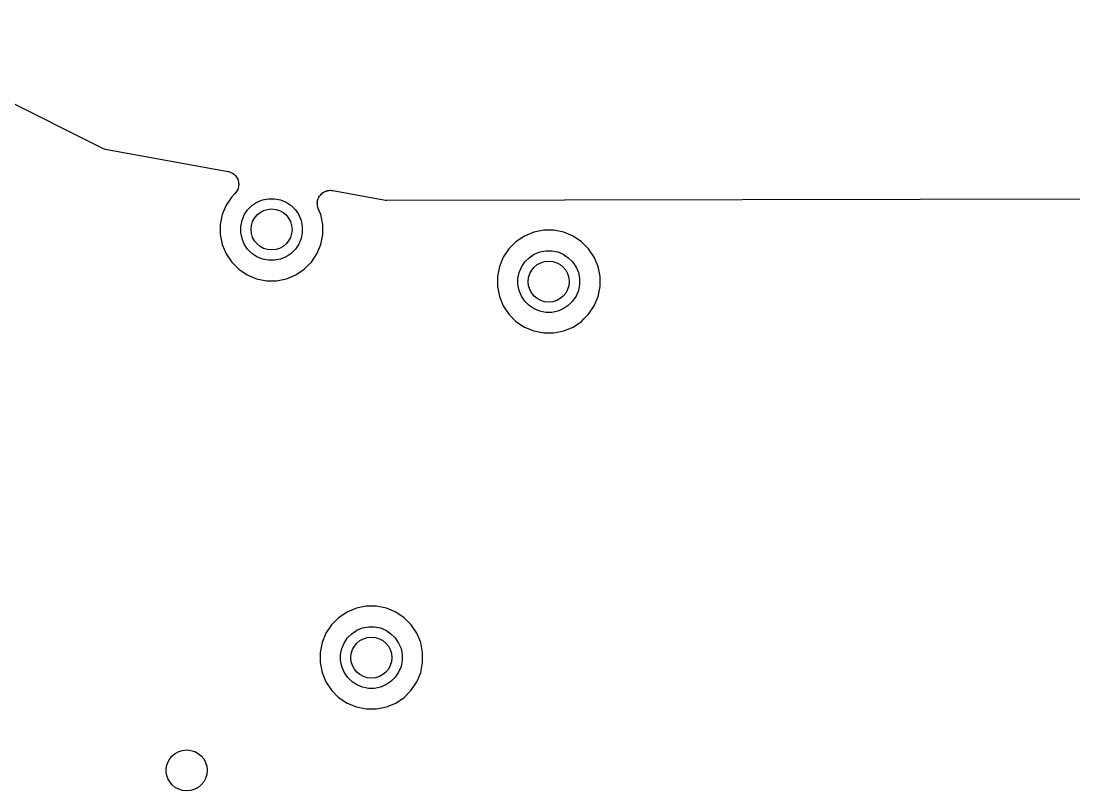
# Model space of a CAD drawing. Extents: x 76.5 to 170.9, y -170.6 to -83.1.
# Drawn here: x 112.71 to 122.97, y -155.61 to -148.1 of the extents above; entities that cross this region are included whole.
import ezdxf

# ---------------------------------------------------------------- set-up
doc = ezdxf.new("R2010")
doc.units = 0
doc.header["$MEASUREMENT"] = 0
doc.layers.add('BLACK', color=7, linetype='CONTINUOUS')

msp = doc.modelspace()

# ---------------------------------------------------------------- linework, layer by layer
at = {"layer": 'BLACK', "linetype": 'CONTINUOUS'}
for p, q in [((111.023, -148.1), (113.51, -149.343)), ((113.51, -149.343), (113.527, -149.349)), ((113.527, -149.349), (114.726, -149.567)), ((114.726, -149.567), (114.728, -149.567)), ((114.728, -149.567), (114.728, -149.567)), ((114.728, -149.567), (114.729, -149.568)), ((114.729, -149.568), (114.74, -149.571)), ((114.74, -149.571), (114.751, -149.574)), ((114.751, -149.574), (114.752, -149.575)), ((114.752, -149.575), (114.753, -149.575)), ((114.753, -149.575), (114.763, -149.581)), ((114.763, -149.581), (114.773, -149.586)), ((114.773, -149.586), (114.774, -149.586)), ((114.774, -149.586), (114.775, -149.587)), ((114.775, -149.587), (114.784, -149.594)), ((114.784, -149.594), (114.793, -149.602)), ((114.793, -149.602), (114.793, -149.602)), ((114.793, -149.602), (114.794, -149.603)), ((114.794, -149.603), (114.801, -149.612)), ((114.801, -149.612), (114.808, -149.621)), ((114.808, -149.621), (114.809, -149.621)), ((114.809, -149.621), (114.809, -149.622)), ((114.809, -149.622), (114.815, -149.632)), ((114.815, -149.632), (114.82, -149.642)), ((114.82, -149.642), (114.82, -149.643)), ((114.82, -149.643), (114.821, -149.644)), ((114.821, -149.644), (114.824, -149.655)), ((114.82, -149.741), (114.815, -149.751)), ((114.821, -149.74), (114.82, -149.741)), ((114.824, -149.728), (114.821, -149.739)), ((114.821, -149.739), (114.821, -149.74)), ((114.824, -149.655), (114.828, -149.666)), ((114.828, -149.717), (114.824, -149.728)), ((114.828, -149.666), (114.828, -149.667)), ((114.828, -149.667), (114.828, -149.668)), ((114.828, -149.668), (114.829, -149.679)), ((114.829, -149.704), (114.828, -149.715)), ((114.828, -149.715), (114.828, -149.716)), ((114.828, -149.716), (114.828, -149.717)), ((114.829, -149.679), (114.83, -149.691)), ((114.83, -149.692), (114.829, -149.704)), ((114.83, -149.691), (114.83, -149.692)), ((114.83, -149.692), (114.83, -149.692)), ((114.762, -149.813), (114.707, -149.895)), ((114.793, -149.782), (114.762, -149.813)), ((114.794, -149.781), (114.793, -149.782)), ((114.801, -149.771), (114.794, -149.781)), ((114.794, -149.781), (114.794, -149.781)), ((114.809, -149.762), (114.801, -149.771)), ((114.81, -149.761), (114.809, -149.762)), ((114.809, -149.762), (114.809, -149.762)), ((114.815, -149.751), (114.81, -149.761)), ((115.008, -149.866), (115.063, -149.843)), ((115.063, -149.843), (115.121, -149.832)), ((115.121, -149.832), (115.18, -149.832)), ((115.18, -149.832), (115.238, -149.843)), ((115.238, -149.843), (115.292, -149.866)), ((115.599, -149.851), (115.602, -149.841)), ((115.599, -149.852), (115.599, -149.851)), ((115.602, -149.841), (115.606, -149.83)), ((115.606, -149.829), (115.607, -149.828)), ((115.606, -149.83), (115.606, -149.829)), ((115.607, -149.828), (115.612, -149.818)), ((115.612, -149.818), (115.617, -149.808)), ((115.617, -149.808), (115.618, -149.807)), ((115.618, -149.806), (115.626, -149.797)), ((115.618, -149.807), (115.618, -149.806)), ((115.626, -149.797), (115.633, -149.789)), ((115.633, -149.789), (115.634, -149.788)), ((115.634, -149.787), (115.643, -149.78)), ((115.634, -149.788), (115.634, -149.787)), ((115.643, -149.78), (115.651, -149.773)), ((115.651, -149.773), (115.653, -149.772)), ((115.653, -149.772), (115.654, -149.771)), ((115.654, -149.771), (115.663, -149.766)), ((115.663, -149.766), (115.673, -149.761)), ((115.673, -149.761), (115.674, -149.76)), ((115.674, -149.76), (115.676, -149.76)), ((115.676, -149.76), (115.686, -149.757)), ((115.686, -149.757), (115.697, -149.753)), ((115.697, -149.753), (115.698, -149.753)), ((115.698, -149.753), (115.699, -149.753)), ((115.699, -149.753), (115.71, -149.752)), ((115.71, -149.752), (115.721, -149.75)), ((115.721, -149.75), (115.723, -149.75)), ((115.723, -149.75), (115.724, -149.75)), ((115.724, -149.75), (115.735, -149.751)), ((115.735, -149.751), (115.746, -149.752)), ((115.746, -149.752), (116.262, -149.846)), ((116.262, -149.846), (116.274, -149.847)), ((116.274, -149.847), (137.595, -149.806)), ((114.707, -149.895), (114.669, -149.986)), ((114.884, -149.99), (114.917, -149.94)), ((114.917, -149.94), (114.959, -149.899)), ((114.959, -149.899), (115.008, -149.866)), ((115.292, -149.866), (115.341, -149.899)), ((115.341, -149.899), (115.383, -149.94)), ((115.383, -149.94), (115.416, -149.99)), ((115.596, -149.876), (115.598, -149.865)), ((115.597, -149.877), (115.596, -149.876)), ((115.596, -149.878), (115.597, -149.877)), ((115.598, -149.889), (115.596, -149.878)), ((115.598, -149.865), (115.599, -149.854)), ((115.599, -149.9), (115.598, -149.889)), ((115.599, -149.854), (115.599, -149.852)), ((115.599, -149.902), (115.599, -149.9)), ((115.599, -149.903), (115.599, -149.902)), ((115.602, -149.914), (115.599, -149.903)), ((115.605, -149.924), (115.602, -149.914)), ((115.606, -149.926), (115.605, -149.924)), ((115.631, -149.986), (115.606, -149.926)), ((114.669, -149.986), (114.65, -150.082)), ((114.85, -150.102), (114.862, -150.044)), ((114.862, -150.044), (114.884, -149.99)), ((115.416, -149.99), (115.439, -150.044)), ((115.439, -150.044), (115.45, -150.102)), ((115.65, -150.082), (115.631, -149.986)), ((114.65, -150.082), (114.65, -150.181)), ((114.85, -150.161), (114.85, -150.102)), ((115.45, -150.102), (115.45, -150.161)), ((115.65, -150.181), (115.65, -150.082)), ((117.706, -150.159), (117.615, -150.197)), ((117.803, -150.14), (117.706, -150.159)), ((117.901, -150.14), (117.803, -150.14)), ((117.998, -150.159), (117.901, -150.14)), ((118.089, -150.197), (117.998, -150.159)), ((114.65, -150.181), (114.669, -150.278)), ((114.862, -150.219), (114.85, -150.161)), ((114.884, -150.274), (114.862, -150.219)), ((115.439, -150.219), (115.416, -150.274)), ((115.45, -150.161), (115.439, -150.219)), ((115.631, -150.278), (115.65, -150.181)), ((117.533, -150.251), (117.464, -150.321)), ((117.615, -150.197), (117.533, -150.251)), ((118.171, -150.251), (118.089, -150.197)), ((118.24, -150.321), (118.171, -150.251)), ((114.669, -150.278), (114.707, -150.369)), ((114.917, -150.323), (114.884, -150.274)), ((114.959, -150.365), (114.917, -150.323)), ((115.383, -150.323), (115.341, -150.365)), ((115.416, -150.274), (115.383, -150.323)), ((115.593, -150.369), (115.631, -150.278)), ((117.464, -150.321), (117.409, -150.403)), ((117.71, -150.374), (117.765, -150.351)), ((117.765, -150.351), (117.823, -150.34)), ((117.823, -150.34), (117.882, -150.34)), ((117.882, -150.34), (117.94, -150.351)), ((117.94, -150.351), (117.994, -150.374)), ((118.295, -150.403), (118.24, -150.321)), ((114.707, -150.369), (114.762, -150.45)), ((114.762, -150.45), (114.831, -150.52)), ((115.008, -150.398), (114.959, -150.365)), ((115.063, -150.42), (115.008, -150.398)), ((115.121, -150.432), (115.063, -150.42)), ((115.18, -150.432), (115.121, -150.432)), ((115.238, -150.42), (115.18, -150.432)), ((115.292, -150.398), (115.238, -150.42)), ((115.341, -150.365), (115.292, -150.398)), ((115.501, -150.488), (115.538, -150.45)), ((115.538, -150.45), (115.593, -150.369)), ((117.409, -150.403), (117.371, -150.494)), ((117.586, -150.498), (117.619, -150.448)), ((117.619, -150.448), (117.661, -150.407)), ((117.661, -150.407), (117.71, -150.374)), ((117.994, -150.374), (118.043, -150.407)), ((118.043, -150.407), (118.085, -150.448)), ((118.085, -150.448), (118.118, -150.498)), ((118.333, -150.494), (118.295, -150.403)), ((114.831, -150.52), (114.913, -150.575)), ((115.387, -150.575), (115.469, -150.52)), ((115.469, -150.52), (115.501, -150.488)), ((115.501, -150.488), (115.501, -150.488)), ((117.371, -150.494), (117.352, -150.59)), ((117.552, -150.61), (117.564, -150.552)), ((117.564, -150.552), (117.586, -150.498)), ((118.118, -150.498), (118.141, -150.552)), ((118.141, -150.552), (118.152, -150.61)), ((118.352, -150.59), (118.333, -150.494)), ((114.913, -150.575), (115.004, -150.612)), ((115.004, -150.612), (115.101, -150.632)), ((115.101, -150.632), (115.199, -150.632)), ((115.199, -150.632), (115.296, -150.612)), ((115.296, -150.612), (115.387, -150.575)), ((117.352, -150.59), (117.352, -150.689)), ((117.552, -150.669), (117.552, -150.61)), ((117.564, -150.727), (117.552, -150.669)), ((118.152, -150.669), (118.141, -150.727)), ((118.152, -150.61), (118.152, -150.669)), ((118.352, -150.689), (118.352, -150.59)), ((117.352, -150.689), (117.371, -150.786)), ((117.586, -150.782), (117.564, -150.727)), ((118.141, -150.727), (118.118, -150.782)), ((118.333, -150.786), (118.352, -150.689)), ((117.371, -150.786), (117.409, -150.877)), ((117.409, -150.877), (117.464, -150.958)), ((117.619, -150.831), (117.586, -150.782)), ((117.661, -150.873), (117.619, -150.831)), ((117.71, -150.906), (117.661, -150.873)), ((118.043, -150.873), (117.994, -150.906)), ((118.085, -150.831), (118.043, -150.873)), ((118.118, -150.782), (118.085, -150.831)), ((118.24, -150.958), (118.295, -150.877)), ((118.295, -150.877), (118.333, -150.786)), ((117.464, -150.958), (117.533, -151.028)), ((117.765, -150.928), (117.71, -150.906)), ((117.823, -150.94), (117.765, -150.928)), ((117.882, -150.94), (117.823, -150.94)), ((117.94, -150.928), (117.882, -150.94)), ((117.994, -150.906), (117.94, -150.928)), ((118.195, -151.004), (118.24, -150.958)), ((117.533, -151.028), (117.615, -151.083)), ((117.615, -151.083), (117.706, -151.12)), ((117.998, -151.12), (118.089, -151.083)), ((118.089, -151.083), (118.171, -151.028)), ((118.171, -151.028), (118.195, -151.004)), ((118.195, -151.004), (118.195, -151.004)), ((117.706, -151.12), (117.803, -151.14)), ((117.803, -151.14), (117.901, -151.14)), ((117.901, -151.14), (117.998, -151.12)), ((115.977, -153.825), (115.886, -153.863)), ((116.074, -153.806), (115.977, -153.825)), ((116.172, -153.806), (116.074, -153.806)), ((116.269, -153.825), (116.172, -153.806)), ((116.36, -153.863), (116.269, -153.825)), ((115.804, -153.917), (115.735, -153.987)), ((115.886, -153.863), (115.804, -153.917)), ((116.442, -153.917), (116.36, -153.863)), ((116.511, -153.987), (116.442, -153.917)), ((115.735, -153.987), (115.68, -154.069)), ((115.932, -154.073), (115.981, -154.04)), ((115.981, -154.04), (116.036, -154.017)), ((116.036, -154.017), (116.094, -154.006)), ((116.094, -154.006), (116.153, -154.006)), ((116.153, -154.006), (116.211, -154.017)), ((116.211, -154.017), (116.265, -154.04)), ((116.265, -154.04), (116.314, -154.073)), ((116.566, -154.069), (116.511, -153.987)), ((115.642, -154.16), (115.623, -154.256)), ((115.68, -154.069), (115.642, -154.16)), ((115.857, -154.164), (115.89, -154.114)), ((115.89, -154.114), (115.932, -154.073)), ((116.314, -154.073), (116.356, -154.114)), ((116.356, -154.114), (116.389, -154.164)), ((116.604, -154.16), (116.566, -154.069)), ((116.623, -154.256), (116.604, -154.16)), ((115.623, -154.256), (115.623, -154.355)), ((115.823, -154.276), (115.835, -154.218)), ((115.835, -154.218), (115.857, -154.164)), ((116.389, -154.164), (116.412, -154.218)), ((116.412, -154.218), (116.423, -154.276)), ((116.623, -154.355), (116.623, -154.256)), ((115.623, -154.355), (115.642, -154.452)), ((115.823, -154.335), (115.823, -154.276)), ((115.835, -154.393), (115.823, -154.335)), ((116.423, -154.335), (116.412, -154.393)), ((116.423, -154.276), (116.423, -154.335)), ((116.604, -154.452), (116.623, -154.355)), ((115.642, -154.452), (115.68, -154.543)), ((115.857, -154.448), (115.835, -154.393)), ((115.89, -154.497), (115.857, -154.448)), ((116.389, -154.448), (116.356, -154.497)), ((116.412, -154.393), (116.389, -154.448)), ((116.572, -154.528), (116.604, -154.452)), ((115.68, -154.543), (115.735, -154.624)), ((115.932, -154.539), (115.89, -154.497)), ((115.981, -154.572), (115.932, -154.539)), ((116.036, -154.594), (115.981, -154.572)), ((116.265, -154.572), (116.211, -154.594)), ((116.314, -154.539), (116.265, -154.572)), ((116.356, -154.497), (116.314, -154.539)), ((116.511, -154.624), (116.566, -154.543)), ((116.566, -154.543), (116.572, -154.528)), ((116.572, -154.528), (116.572, -154.528)), ((115.735, -154.624), (115.804, -154.694)), ((116.094, -154.606), (116.036, -154.594)), ((116.153, -154.606), (116.094, -154.606)), ((116.211, -154.594), (116.153, -154.606)), ((116.442, -154.694), (116.511, -154.624)), ((115.804, -154.694), (115.886, -154.749)), ((115.886, -154.749), (115.977, -154.786)), ((116.269, -154.786), (116.36, -154.749)), ((116.36, -154.749), (116.442, -154.694)), ((115.977, -154.786), (116.074, -154.806)), ((116.074, -154.806), (116.172, -154.806)), ((116.172, -154.806), (116.269, -154.786))]:
    msp.add_line(p, q, dxfattribs=at)
at = {"layer": 'BLACK'}
for centre in [(115.15, -150.132), (117.852, -150.64), (116.123, -154.306), (114.323, -155.406)]:
    msp.add_circle(centre, 0.2, dxfattribs=at)

doc.saveas('drawing.dxf')
